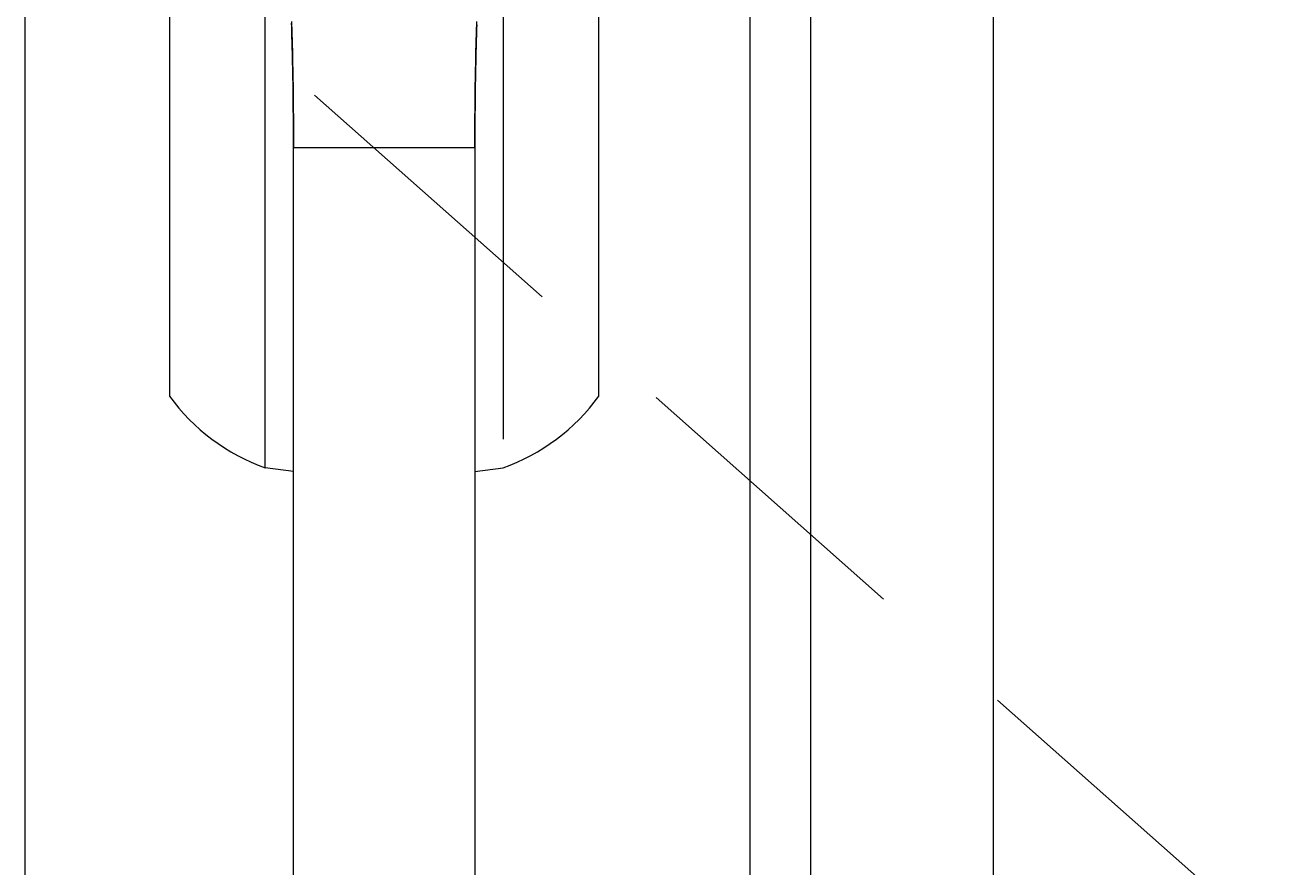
# Model space of a CAD drawing. Header units: millimetres. Extents: x -57981 to -54292, y 3591 to 5422.
# Drawn here: x -56998 to -56895.8, y 4646.1 to 4715.4 of the extents above; entities that cross this region are included whole.
import ezdxf

# ---------------------------------------------------------------- set-up
doc = ezdxf.new("R2010")
doc.units = ezdxf.units.MM
for name, pattern in [('( Hidden )', [0.375, 0.25, -0.125]), ('DASHDOT', [1, 0.5, -0.25, 0, -0.25]), ('DASHDOT2', [0.5, 0.25, -0.125, 0, -0.125])]:
    doc.linetypes.add(name, pattern=pattern)
doc.layers.add('Aks-profil aksesuar vs.', color=87, linetype='DASHDOT')
doc.layers.add('DOĞRAMA GÖRÜNÜŞ', color=165, linetype='Continuous', lineweight=0)

# ---------------------------------------------------------------- blocks, each defined once
blk = doc.blocks.new('hbshb kol')
at = {"layer": 'Aks-profil aksesuar vs.', "color": 0, "linetype": 'Continuous'}
for p, q in [((-9.5, -130.41), (-12.46, -130.01)), ((9.5, -130.41), (12.46, -130.01))]:
    blk.add_line(p, q, dxfattribs=at)
blk.add_lwpolyline([(22.5, -122.5), (22.5, -17.13, 0.76124), (-22.5, -17.13), (-22.5, -122.5)], format="xyb", dxfattribs=at)
for points in [[(-9.5, -210.36), (-9.5, -96.44), (-9.5, -96.01), (-9.5, -95.59), (-9.5, -95.16), (-9.5, -94.73), (-9.51, -94.31), (-9.51, -93.88), (-9.51, -93.46), (-9.51, -93.03), (-9.52, -92.61), (-9.52, -92.19), (-9.52, -91.77), (-9.53, -91.35), (-9.53, -90.93), (-9.54, -90.51), (-9.55, -90.1), (-9.55, -89.69), (-9.56, -89.27), (-9.57, -88.87), (-9.57, -88.46), (-9.58, -88.05), (-9.59, -87.65), (-9.6, -87.25), (-9.61, -86.86), (-9.62, -86.46), (-9.63, -86.07), (-9.64, -85.68), (-9.65, -85.3), (-9.66, -84.92), (-9.67, -84.54), (-9.68, -84.16), (-9.69, -83.79), (-9.7, -83.42)], [(-9.71, -83.26), (-9.7, -83.62), (-9.69, -83.98), (-9.68, -84.34), (-9.66, -84.71), (-9.65, -85.09), (-9.64, -85.46), (-9.63, -85.84), (-9.62, -86.22), (-9.61, -86.61), (-9.6, -86.99), (-9.6, -87.39), (-9.59, -87.78), (-9.58, -88.17), (-9.57, -88.57), (-9.56, -88.97), (-9.56, -89.38), (-9.55, -89.78), (-9.54, -90.19), (-9.54, -90.6), (-9.53, -91.01), (-9.53, -91.42), (-9.52, -91.83), (-9.52, -92.25), (-9.52, -92.66), (-9.51, -93.08), (-9.51, -93.5), (-9.51, -93.92), (-9.51, -94.33), (-9.5, -94.75), (-9.5, -95.18), (-9.5, -95.6), (-9.5, -96.02), (-9.5, -96.44), (-9.47, -96.44), (-9.44, -96.44), (-9.41, -96.44), (-9.38, -96.44), (-9.34, -96.44), (-9.3, -96.44), (-9.26, -96.44), (-9.2, -96.44), (-9.14, -96.44), (-9.08, -96.44), (-9, -96.44), (-8.92, -96.44), (-8.83, -96.44), (-8.73, -96.44), (-8.62, -96.44), (-8.51, -96.44), (-8.39, -96.44), (-8.27, -96.44), (-8.14, -96.44), (-8, -96.44), (-7.86, -96.44), (-7.71, -96.44), (-7.55, -96.44), (-7.39, -96.44), (-7.22, -96.44), (-7.05, -96.44), (-6.87, -96.44), (-6.69, -96.44), (-6.5, -96.44), (-6.31, -96.44), (-6.11, -96.44), (-5.9, -96.44), (-5.69, -96.44), (-5.48, -96.44), (-5.26, -96.44), (-5.04, -96.44), (-4.81, -96.44), (-4.58, -96.44), (-4.35, -96.44), (-4.11, -96.44), (-3.87, -96.44), (-3.62, -96.44), (-3.38, -96.44), (-3.13, -96.44), (-2.88, -96.44), (-2.62, -96.44), (-2.37, -96.44), (-2.11, -96.44), (-1.85, -96.44), (-1.59, -96.44), (-1.32, -96.44), (-1.06, -96.44), (-0.8, -96.44), (-0.53, -96.44), (-0.27, -96.44), (0, -96.44), (0.27, -96.44), (0.53, -96.44), (0.8, -96.44), (1.06, -96.44), (1.32, -96.44), (1.59, -96.44), (1.85, -96.44), (2.11, -96.44), (2.37, -96.44), (2.62, -96.44), (2.88, -96.44), (3.13, -96.44), (3.38, -96.44), (3.62, -96.44), (3.87, -96.44), (4.11, -96.44), (4.35, -96.44), (4.58, -96.44), (4.81, -96.44), (5.04, -96.44), (5.26, -96.44), (5.48, -96.44), (5.69, -96.44), (5.9, -96.44), (6.11, -96.44), (6.31, -96.44), (6.5, -96.44), (6.69, -96.44), (6.87, -96.44), (7.05, -96.44), (7.22, -96.44), (7.39, -96.44), (7.55, -96.44), (7.71, -96.44), (7.86, -96.44), (8, -96.44), (8.14, -96.44), (8.27, -96.44), (8.39, -96.44), (8.51, -96.44), (8.62, -96.44), (8.73, -96.44), (8.83, -96.44), (8.92, -96.44), (9, -96.44), (9.08, -96.44), (9.14, -96.44), (9.2, -96.44), (9.26, -96.44), (9.3, -96.44), (9.34, -96.44), (9.38, -96.44), (9.41, -96.44), (9.44, -96.44), (9.47, -96.44), (9.5, -96.44), (9.5, -96.02), (9.5, -95.6), (9.5, -95.18), (9.5, -94.75), (9.51, -94.33), (9.51, -93.92), (9.51, -93.5), (9.51, -93.08), (9.52, -92.66), (9.52, -92.25), (9.52, -91.83), (9.53, -91.42), (9.53, -91.01), (9.54, -90.6), (9.54, -90.19), (9.55, -89.78), (9.56, -89.38), (9.56, -88.97), (9.57, -88.57), (9.58, -88.17), (9.59, -87.78), (9.6, -87.39), (9.6, -86.99), (9.61, -86.61), (9.62, -86.22), (9.63, -85.84), (9.64, -85.46), (9.65, -85.09), (9.66, -84.71), (9.68, -84.34), (9.69, -83.98), (9.7, -83.62), (9.71, -83.26)], [(9.7, -83.58), (9.69, -83.97), (9.67, -84.36), (9.66, -84.76), (9.65, -85.16), (9.64, -85.56), (9.63, -85.97), (9.62, -86.38), (9.61, -86.79), (9.6, -87.21), (9.59, -87.63), (9.58, -88.05), (9.57, -88.48), (9.56, -88.91), (9.56, -89.34), (9.55, -89.77), (9.54, -90.21), (9.54, -90.64), (9.53, -91.08), (9.53, -91.52), (9.52, -91.97), (9.52, -92.41), (9.51, -92.85), (9.51, -93.3), (9.51, -93.75), (9.51, -94.19), (9.5, -94.64), (9.5, -95.09), (9.5, -95.54), (9.5, -95.99), (9.5, -96.44), (9.5, -210.36)], [(-12.46, -130.01), (-12.46, -75.31)], [(12.46, -75.31), (12.46, -127.01)]]:
    blk.add_lwpolyline(points, dxfattribs=at)
at = {"layer": 'Aks-profil aksesuar vs.', "color": 251, "linetype": 'DASHDOT2', "ltscale": 4}
blk.add_arc((-0.57, -68.98), 181.86, 270.2692, 90.3946, dxfattribs=at)
at = {"layer": 'Aks-profil aksesuar vs.', "color": 0, "linetype": 'Continuous'}
for centre, start, end in [((-5.44, -110.17), 215.8727, 250.5169), ((5.44, -110.17), 289.4831, 324.1273)]:
    blk.add_arc(centre, 21.05, start, end, dxfattribs=at)

msp = doc.modelspace()

# ---------------------------------------------------------------- linework, layer by layer
msp.add_line((-56918.35, 5190.2), (-56918.35, 4101.2))
for points in [[(-56997.95, 4021.6), (-56197.55, 4021.6), (-56197.55, 5269.8), (-56997.95, 5269.8)], [(-56938.35, 4081.2), (-56257.15, 4081.2), (-56257.15, 5210.2), (-56938.35, 5210.2)], [(-56933.35, 4086.2), (-56262.15, 4086.2), (-56262.15, 5205.2), (-56933.35, 5205.2)]]:
    msp.add_lwpolyline(points, close=True)
at = {"linetype": '( Hidden )', "ltscale": 100}
msp.add_lwpolyline([(-56997.95, 4021.6), (-56597.75, 5269.8), (-56197.55, 4021.6), (-56997.95, 4730.7), (-56197.55, 5269.8)], dxfattribs=at)

# ---------------------------------------------------------------- block references
at = {"layer": 'DOĞRAMA GÖRÜNÜŞ', "xscale": 0.7844908131771426, "yscale": 0.7844908131771426, "zscale": 0.7844908131771426}
msp.add_blockref('hbshb kol', (-56968.41, 4780.95), dxfattribs=at)

doc.saveas('drawing.dxf')
